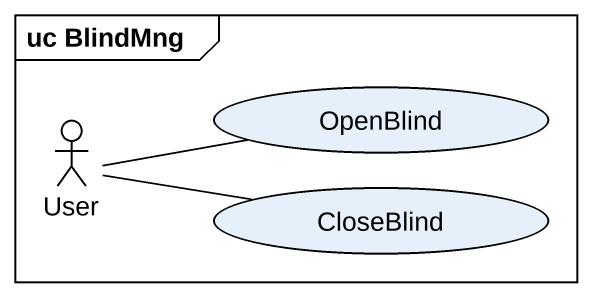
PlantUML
@startuml
mainframe uc BlindMng
actor User
usecase OpenBlind
usecase CloseBlind
User -right- OpenBlind
User -right- CloseBlind
@enduml
